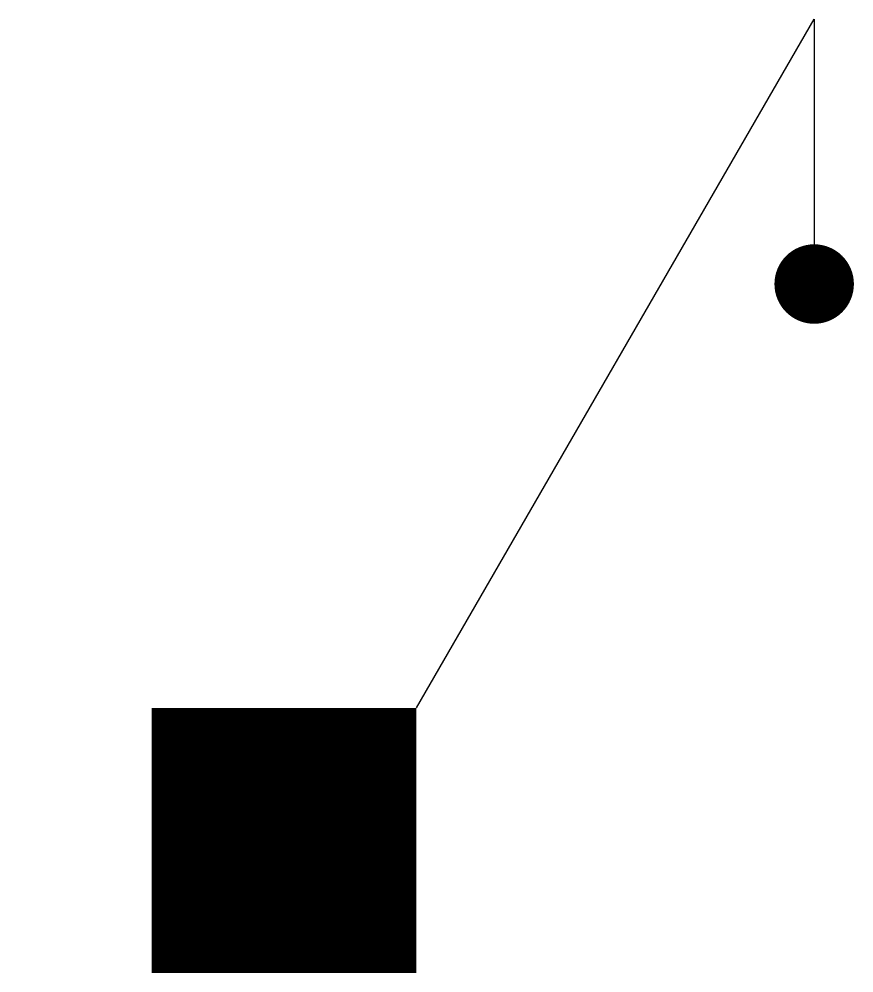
# Model space of a CAD drawing. Extents: x -1 to 2.15, y -0.5 to 3.1.
import ezdxf

# ---------------------------------------------------------------- set-up
doc = ezdxf.new("R2010")
doc.units = 0
doc.layers.get('0').update_dxf_attribs({"linetype": 'CONTINUOUS'})

msp = doc.modelspace()

# ---------------------------------------------------------------- linework, layer by layer
at = {"color": 0}
for p, q in [((0.5, 0.5), (2.0011, 3.1)), ((2.0011, 3.1), (2.0011, 2.1))]:
    msp.add_line(p, q, dxfattribs=at)
at = {"color": 0, "const_width": 0.15}
msp.add_lwpolyline([(1.9261, 2.1, 1), (2.0761, 2.1, 1)], format="xyb", close=True, dxfattribs=at)
at = {"color": 0, "const_width": 1}
msp.add_lwpolyline([(-0.5, 0), (0.5, 0)], dxfattribs=at)

doc.saveas('drawing.dxf')
